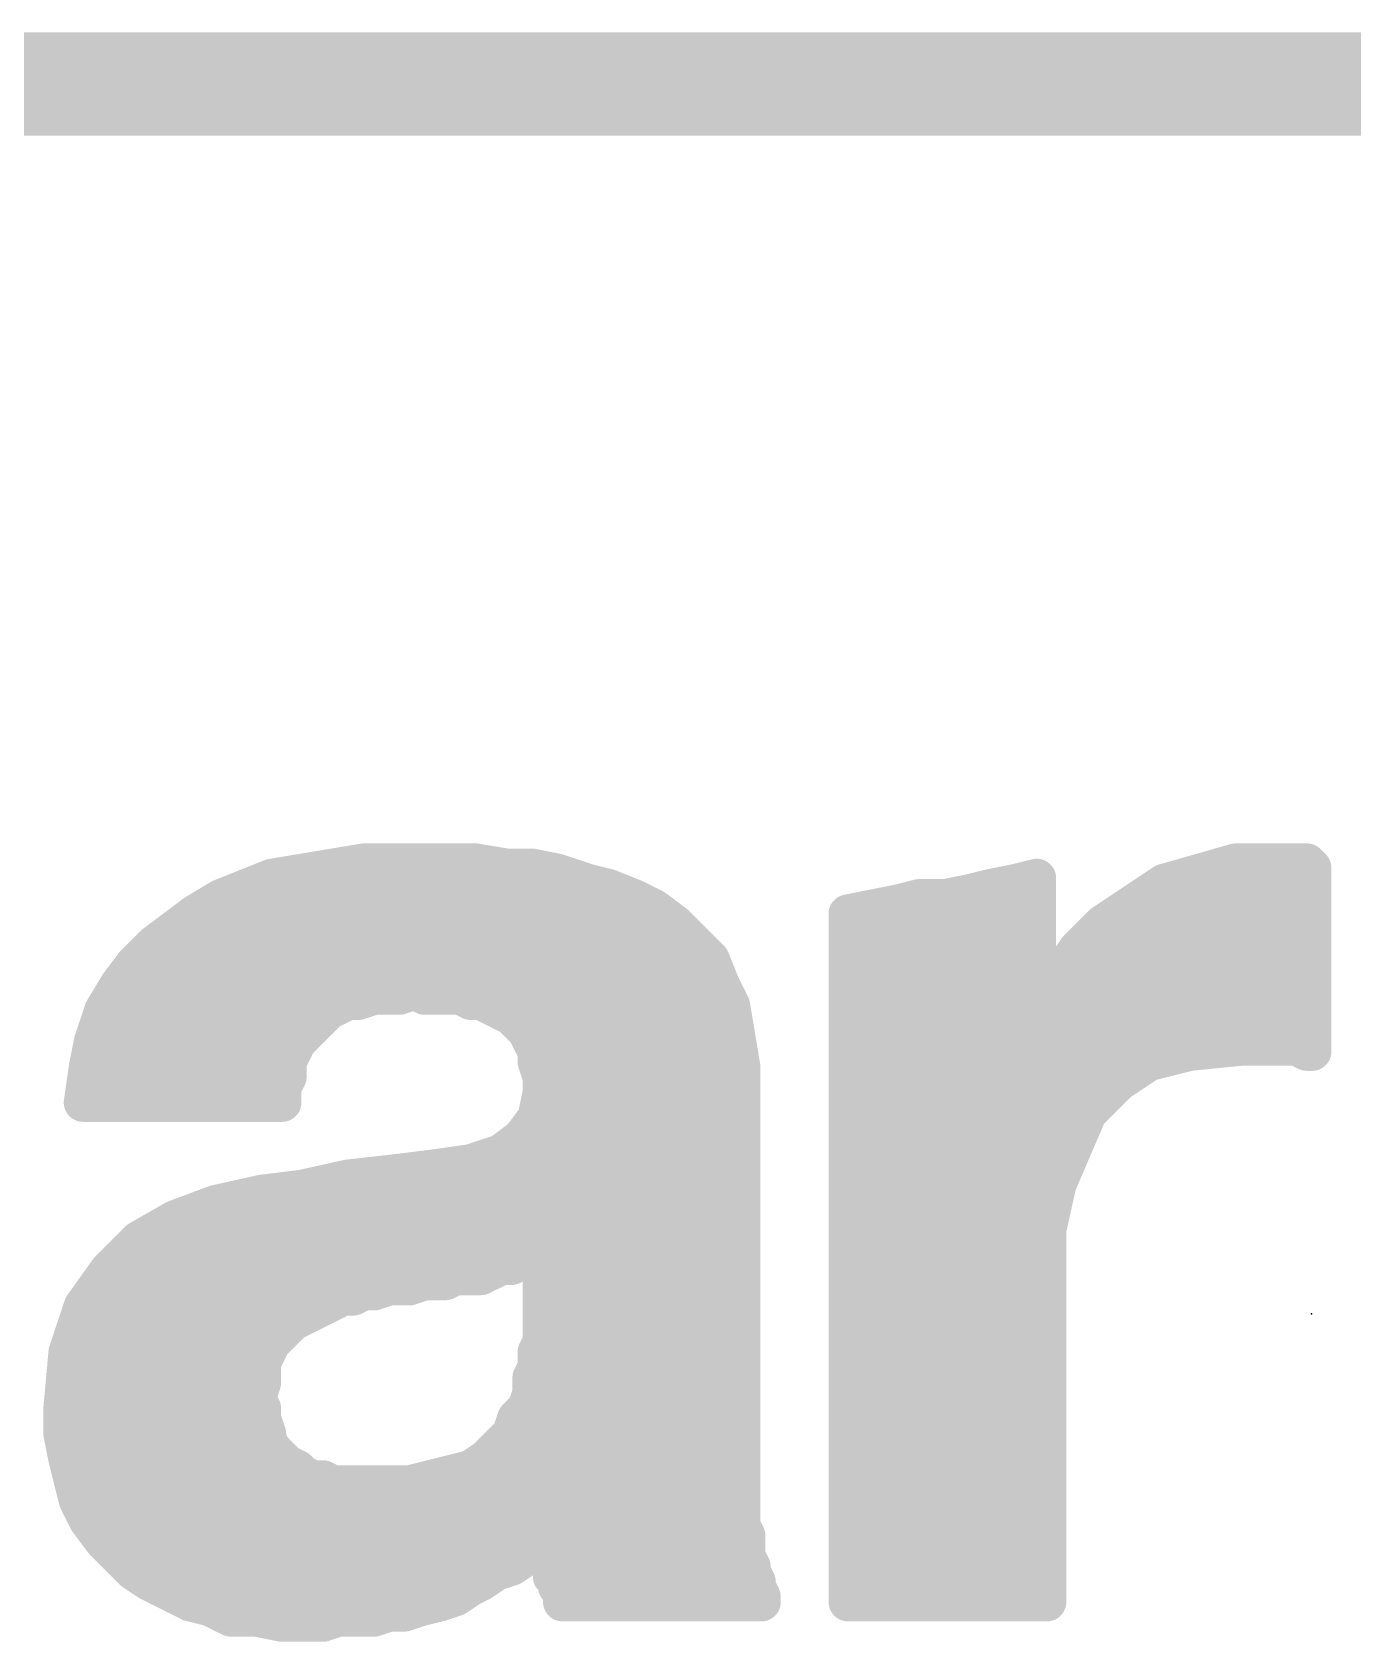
# Model space of a CAD drawing. Extents: x -33 to 53.6, y -19.6 to 58.5.
# Drawn here: x 8.921 to 11.511, y 55.364 to 58.522 of the extents above; entities that cross this region are included whole.
import ezdxf

# ---------------------------------------------------------------- set-up
doc = ezdxf.new("R2010")
doc.units = 0
for name, color, linetype in [('20', 31, 'CONTINUOUS'), ('21', 41, 'CONTINUOUS'), ('23', 53, 'CONTINUOUS')]:
    doc.layers.add(name, color=color, linetype=linetype)

msp = doc.modelspace()

# ---------------------------------------------------------------- linework, layer by layer
at = {"layer": '20', "const_width": 0.2032}
msp.add_lwpolyline([(20.32, 58.42), (2.54, 58.42)], dxfattribs=at)
at = {"layer": '21', "const_width": 0.0762}
for points in [[(9.391, 56.862), (9.571, 56.892)], [(9.571, 56.892), (9.791, 56.892)], [(9.791, 56.892), (9.851, 56.882)], [(9.851, 56.882), (9.901, 56.882)], [(9.901, 56.882), (9.951, 56.872)], [(9.951, 56.872), (10.011, 56.852)], [(11.141, 56.852), (11.281, 56.892)], [(11.281, 56.892), (11.421, 56.892)], [(11.421, 56.892), (11.431, 56.882)], [(11.431, 56.882), (11.431, 56.522)], [(9.291, 56.822), (9.391, 56.862)], [(9.349, 56.8452), (10.0382, 56.8452)], [(10.011, 56.852), (10.051, 56.842)], [(10.051, 56.842), (10.101, 56.822)], [(10.761, 56.832), (10.801, 56.842)], [(10.801, 56.842), (10.851, 56.852)], [(10.817, 56.8452), (10.891, 56.8452)], [(10.851, 56.852), (10.891, 56.862)], [(10.891, 56.862), (10.891, 56.592)], [(11.021, 56.772), (11.141, 56.852)], [(11.1308, 56.8452), (11.431, 56.8452)], [(9.241, 56.792), (9.291, 56.822)], [(10.101, 56.822), (10.141, 56.802)], [(10.141, 56.802), (10.181, 56.772)], [(10.521, 56.792), (10.621, 56.812)], [(10.621, 56.812), (10.661, 56.822)], [(10.661, 56.822), (10.711, 56.822)], [(10.711, 56.822), (10.761, 56.832)], [(9.161, 56.732), (9.241, 56.792)], [(10.181, 56.772), (10.251, 56.702)], [(10.521, 55.442), (10.521, 56.792)], [(10.971, 56.722), (11.021, 56.772)], [(9.2103, 56.769), (10.184, 56.769)], [(10.521, 56.769), (10.891, 56.769)], [(11.018, 56.769), (11.431, 56.769)], [(9.121, 56.692), (9.161, 56.732)], [(10.931, 56.662), (10.971, 56.722)], [(9.091, 56.652), (9.121, 56.692)], [(9.1218, 56.6928), (10.2547, 56.6928)], [(10.251, 56.702), (10.271, 56.652)], [(10.521, 56.6928), (10.891, 56.6928)], [(10.9515, 56.6928), (11.431, 56.6928)], [(9.061, 56.602), (9.091, 56.652)], [(10.271, 56.652), (10.291, 56.612)], [(10.901, 56.592), (10.931, 56.662)], [(9.0698, 56.6166), (9.5302, 56.6166)], [(9.541, 56.622), (9.501, 56.602)], [(9.561, 56.622), (9.541, 56.622)], [(9.591, 56.632), (9.561, 56.622)], [(9.641, 56.632), (9.591, 56.632)], [(9.671, 56.642), (9.641, 56.632)], [(9.691, 56.632), (9.671, 56.642)], [(9.761, 56.632), (9.691, 56.632)], [(9.781, 56.622), (9.761, 56.632)], [(9.801, 56.622), (9.781, 56.622)], [(9.861, 56.592), (9.801, 56.622)], [(9.8118, 56.6166), (10.2887, 56.6166)], [(10.291, 56.612), (10.311, 56.492)], [(10.521, 56.6166), (10.891, 56.6166)], [(10.9115, 56.6166), (11.431, 56.6166)], [(9.041, 56.542), (9.061, 56.602)], [(9.501, 56.602), (9.441, 56.542)], [(9.891, 56.562), (9.861, 56.592)], [(10.891, 56.592), (10.901, 56.592)], [(9.911, 56.522), (9.891, 56.562)], [(9.031, 56.492), (9.041, 56.542)], [(9.0407, 56.5404), (9.4402, 56.5404)], [(9.441, 56.542), (9.421, 56.502)], [(9.9018, 56.5404), (10.3029, 56.5404)], [(9.911, 56.502), (9.911, 56.522)], [(10.521, 56.5404), (11.431, 56.5404)], [(11.191, 56.522), (11.111, 56.502)], [(11.291, 56.532), (11.191, 56.522)], [(11.401, 56.532), (11.291, 56.532)], [(11.421, 56.522), (11.401, 56.532)], [(11.431, 56.522), (11.421, 56.522)], [(9.021, 56.422), (9.031, 56.492)], [(9.421, 56.502), (9.421, 56.472)], [(9.921, 56.472), (9.911, 56.502)], [(10.311, 56.492), (10.311, 55.592)], [(11.111, 56.502), (11.051, 56.462)], [(9.027, 56.4642), (9.4171, 56.4642)], [(9.421, 56.472), (9.411, 56.452)], [(9.921, 56.442), (9.921, 56.472)], [(9.921, 56.4642), (10.311, 56.4642)], [(10.521, 56.4642), (11.0543, 56.4642)], [(11.051, 56.462), (10.991, 56.402)], [(9.411, 56.422), (9.021, 56.422)], [(9.411, 56.452), (9.411, 56.422)], [(9.911, 56.392), (9.921, 56.442)], [(9.881, 56.352), (9.911, 56.392)], [(10.991, 56.402), (10.931, 56.262)], [(9.908, 56.388), (10.311, 56.388)], [(10.521, 56.388), (10.985, 56.388)], [(9.841, 56.322), (9.881, 56.352)], [(9.711, 56.292), (9.781, 56.302)], [(9.781, 56.302), (9.841, 56.322)], [(9.8104, 56.3118), (10.311, 56.3118)], [(10.521, 56.3118), (10.9523, 56.3118)], [(9.451, 56.252), (9.541, 56.272)], [(9.541, 56.272), (9.631, 56.282)], [(9.631, 56.282), (9.711, 56.292)], [(9.711, 56.292), (9.751, 56.082)], [(9.751, 56.082), (9.711, 56.292)], [(9.281, 56.222), (9.371, 56.242)], [(9.3422, 56.2356), (9.4572, 56.2356)], [(9.371, 56.242), (9.451, 56.252)], [(9.531, 56.042), (9.451, 56.252)], [(9.451, 56.252), (9.531, 56.042)], [(9.4573, 56.2356), (9.7217, 56.2356)], [(9.7217, 56.2356), (10.311, 56.2356)], [(10.521, 56.2356), (10.9251, 56.2356)], [(10.931, 56.262), (10.911, 56.172)], [(9.201, 56.192), (9.281, 56.222)], [(9.131, 56.152), (9.201, 56.192)], [(10.911, 56.172), (10.911, 55.442)], [(9.071, 56.092), (9.131, 56.152)], [(9.144, 56.1594), (9.4863, 56.1594)], [(9.4863, 56.1594), (9.7363, 56.1594)], [(9.7363, 56.1594), (10.311, 56.1594)], [(9.921, 56.142), (9.901, 56.132)], [(9.921, 55.952), (9.921, 56.142)], [(10.521, 56.1594), (10.911, 56.1594)], [(9.871, 56.112), (9.861, 56.102)], [(9.891, 56.122), (9.871, 56.112)], [(9.901, 56.132), (9.891, 56.122)], [(9.021, 56.022), (9.071, 56.092)], [(9.0647, 56.0832), (9.5153, 56.0832)], [(9.5153, 56.0832), (9.7508, 56.0832)], [(9.751, 56.082), (9.731, 56.072)], [(9.7508, 56.0832), (9.8034, 56.0832)], [(9.801, 56.082), (9.751, 56.082)], [(9.841, 56.102), (9.801, 56.082)], [(9.861, 56.102), (9.841, 56.102)], [(9.921, 56.0832), (10.311, 56.0832)], [(10.521, 56.0832), (10.911, 56.0832)], [(9.571, 56.052), (9.551, 56.042)], [(9.591, 56.052), (9.571, 56.052)], [(9.621, 56.062), (9.591, 56.052)], [(9.661, 56.062), (9.621, 56.062)], [(9.691, 56.072), (9.661, 56.062)], [(9.731, 56.072), (9.691, 56.072)], [(8.991, 55.932), (9.021, 56.022)], [(9.531, 56.042), (9.431, 55.992)], [(9.551, 56.042), (9.531, 56.042)], [(9.016, 56.007), (9.461, 56.007)], [(9.431, 55.992), (9.391, 55.952)], [(9.921, 56.007), (10.311, 56.007)], [(10.521, 56.007), (10.911, 56.007)], [(9.391, 55.952), (9.371, 55.912)], [(9.911, 55.932), (9.921, 55.952)], [(8.981, 55.822), (8.991, 55.932)], [(8.9909, 55.9308), (9.3804, 55.9308)], [(9.911, 55.902), (9.911, 55.932)], [(9.911, 55.9308), (10.311, 55.9308)], [(10.521, 55.9308), (10.911, 55.9308)], [(9.371, 55.912), (9.371, 55.872)], [(9.901, 55.882), (9.911, 55.902)], [(8.984, 55.8546), (9.3652, 55.8546)], [(9.371, 55.872), (9.361, 55.842)], [(9.901, 55.852), (9.901, 55.882)], [(9.901, 55.8546), (10.311, 55.8546)], [(10.521, 55.8546), (10.911, 55.8546)], [(8.981, 55.772), (8.981, 55.822)], [(9.361, 55.842), (9.371, 55.822)], [(9.371, 55.822), (9.371, 55.802)], [(9.871, 55.802), (9.891, 55.822)], [(9.891, 55.822), (9.901, 55.852)], [(9.371, 55.802), (9.381, 55.772)], [(9.861, 55.772), (9.871, 55.802)], [(8.981, 55.7784), (9.3789, 55.7784)], [(8.991, 55.722), (8.981, 55.772)], [(9.381, 55.772), (9.381, 55.762)], [(9.381, 55.762), (9.391, 55.742)], [(9.811, 55.722), (9.861, 55.772)], [(9.8631, 55.7784), (10.311, 55.7784)], [(10.521, 55.7784), (10.911, 55.7784)], [(9.391, 55.742), (9.421, 55.712)], [(9.011, 55.642), (8.991, 55.722)], [(8.996, 55.7022), (9.4406, 55.7022)], [(9.421, 55.712), (9.441, 55.702)], [(9.441, 55.702), (9.451, 55.692)], [(9.661, 55.672), (9.781, 55.702)], [(9.781, 55.702), (9.811, 55.722)], [(9.7813, 55.7022), (10.311, 55.7022)], [(10.521, 55.7022), (10.911, 55.7022)], [(9.451, 55.692), (9.471, 55.682)], [(9.471, 55.682), (9.491, 55.682)], [(9.491, 55.682), (9.511, 55.672)], [(9.511, 55.672), (9.661, 55.672)], [(9.031, 55.602), (9.011, 55.642)], [(9.019, 55.626), (10.311, 55.626)], [(9.061, 55.562), (9.031, 55.602)], [(10.521, 55.626), (10.911, 55.626)], [(9.931, 55.582), (9.911, 55.562)], [(9.931, 55.562), (9.931, 55.582)], [(10.311, 55.592), (10.321, 55.572)], [(10.321, 55.572), (10.321, 55.532)], [(9.121, 55.502), (9.061, 55.562)], [(9.0732, 55.5498), (9.9029, 55.5498)], [(9.911, 55.562), (9.891, 55.532)], [(9.941, 55.552), (9.931, 55.562)], [(9.941, 55.492), (9.941, 55.552)], [(9.941, 55.5498), (10.321, 55.5498)], [(10.521, 55.5498), (10.911, 55.5498)], [(9.861, 55.512), (9.831, 55.502)], [(9.891, 55.532), (9.861, 55.512)], [(10.321, 55.532), (10.331, 55.512)], [(10.331, 55.512), (10.331, 55.502)], [(9.151, 55.482), (9.121, 55.502)], [(9.231, 55.442), (9.151, 55.482)], [(9.801, 55.482), (9.781, 55.472)], [(9.831, 55.502), (9.801, 55.482)], [(9.951, 55.482), (9.941, 55.492)], [(9.951, 55.472), (9.951, 55.482)], [(10.331, 55.502), (10.341, 55.482)], [(10.341, 55.482), (10.341, 55.472)], [(9.1678, 55.4736), (9.7842, 55.4736)], [(9.751, 55.452), (9.721, 55.442)], [(9.781, 55.472), (9.751, 55.452)], [(9.951, 55.4736), (10.341, 55.4736)], [(9.961, 55.462), (9.951, 55.472)], [(9.961, 55.442), (9.961, 55.462)], [(10.341, 55.472), (10.351, 55.452)], [(10.351, 55.452), (10.351, 55.442)], [(10.521, 55.4736), (10.911, 55.4736)], [(9.271, 55.432), (9.231, 55.442)], [(9.311, 55.412), (9.271, 55.432)], [(9.361, 55.412), (9.311, 55.412)], [(9.411, 55.402), (9.361, 55.412)], [(9.521, 55.412), (9.491, 55.402)], [(9.591, 55.412), (9.521, 55.412)], [(9.621, 55.422), (9.591, 55.412)], [(9.651, 55.422), (9.621, 55.422)], [(9.681, 55.432), (9.651, 55.422)], [(9.721, 55.442), (9.681, 55.432)], [(10.351, 55.442), (9.961, 55.442)], [(10.911, 55.442), (10.521, 55.442)], [(9.491, 55.402), (9.411, 55.402)]]:
    msp.add_lwpolyline(points, dxfattribs=at)
at = {"layer": '21', "const_width": 0.0381}
for points in [[(9.571, 56.9111, 1), (9.571, 56.873)], [(9.5741, 56.8732, 1), (9.5679, 56.9108)], [(9.7941, 56.9108, 1), (9.7879, 56.8732)], [(9.791, 56.873, 1), (9.791, 56.9111)], [(9.851, 56.9011, 1), (9.851, 56.863)], [(9.8479, 56.8632, 1), (9.8541, 56.9008)], [(9.9047, 56.9007, 1), (9.8973, 56.8633)], [(9.901, 56.863, 1), (9.901, 56.9011)], [(9.957, 56.8901, 1), (9.945, 56.8539)], [(9.9473, 56.8533, 1), (9.9547, 56.8907)], [(11.281, 56.9111, 1), (11.281, 56.873)], [(11.2862, 56.8737, 1), (11.2758, 56.9103)], [(11.4345, 56.9055, 1), (11.4075, 56.8785)], [(11.4501, 56.882, 1), (11.412, 56.882)], [(11.4175, 56.8685, 1), (11.4445, 56.8955)], [(11.421, 56.873, 1), (11.421, 56.9111)], [(9.349, 56.8643, 1), (9.349, 56.8262)], [(9.3879, 56.8808, 1), (9.3941, 56.8432)], [(9.3981, 56.8443, 1), (9.3839, 56.8797)], [(10.0156, 56.8705, 1), (10.0064, 56.8335)], [(10.005, 56.8339, 1), (10.017, 56.8701)], [(10.0581, 56.8597, 1), (10.0439, 56.8243)], [(10.0382, 56.8262, 1), (10.0382, 56.8643)], [(10.0464, 56.8235, 1), (10.0556, 56.8605)], [(10.7973, 56.8607, 1), (10.8047, 56.8233)], [(10.8056, 56.8235, 1), (10.7964, 56.8605)], [(10.817, 56.8643, 1), (10.817, 56.8262)], [(10.8464, 56.8705, 1), (10.8556, 56.8335)], [(10.8547, 56.8333, 1), (10.8473, 56.8707)], [(10.9101, 56.862, 1), (10.872, 56.862)], [(10.8956, 56.8435, 1), (10.8864, 56.8805)], [(10.891, 56.8262, 1), (10.891, 56.8643)], [(11.1308, 56.8643, 1), (11.1308, 56.8262)], [(11.1358, 56.8703, 1), (11.1462, 56.8337)], [(11.1516, 56.8361, 1), (11.1304, 56.8679)], [(11.431, 56.8262, 1), (11.431, 56.8643)], [(9.2839, 56.8397, 1), (9.2981, 56.8043)], [(9.3008, 56.8057, 1), (9.2812, 56.8383)], [(10.1095, 56.839, 1), (10.0925, 56.805)], [(10.0939, 56.8043, 1), (10.1081, 56.8397)], [(10.1524, 56.8172, 1), (10.1296, 56.7868)], [(10.6164, 56.8305, 1), (10.6256, 56.7935)], [(10.6247, 56.7933, 1), (10.6173, 56.8307)], [(10.661, 56.8411, 1), (10.661, 56.803)], [(10.6656, 56.8035, 1), (10.6564, 56.8405)], [(10.7073, 56.8407, 1), (10.7147, 56.8033)], [(10.711, 56.803, 1), (10.711, 56.8411)], [(10.7564, 56.8505, 1), (10.7656, 56.8135)], [(10.7647, 56.8133, 1), (10.7573, 56.8507)], [(9.2312, 56.8083, 1), (9.2508, 56.7757)], [(9.2524, 56.7768, 1), (9.2296, 56.8072)], [(10.1325, 56.785, 1), (10.1495, 56.819)], [(10.1945, 56.7855, 1), (10.1675, 56.7585)], [(10.5173, 56.8107, 1), (10.5247, 56.7733)], [(10.5401, 56.792, 1), (10.502, 56.792)], [(11.0345, 56.7585, 1), (11.0075, 56.7855)], [(9.2103, 56.7881, 1), (9.2103, 56.75)], [(10.1696, 56.7568, 1), (10.1924, 56.7872)], [(10.184, 56.75, 1), (10.184, 56.7881)], [(10.521, 56.7881, 1), (10.521, 56.75)], [(10.891, 56.75, 1), (10.891, 56.7881)], [(11.018, 56.7881, 1), (11.018, 56.75)], [(11.0104, 56.7879, 1), (11.0316, 56.7561)], [(11.431, 56.75, 1), (11.431, 56.7881)], [(9.1496, 56.7472, 1), (9.1724, 56.7168)], [(9.1745, 56.7185, 1), (9.1475, 56.7455)], [(10.9575, 56.7355, 1), (10.9845, 56.7085)], [(10.9869, 56.7114, 1), (10.9551, 56.7326)], [(9.1075, 56.7055, 1), (9.1345, 56.6785)], [(9.1218, 56.7119, 1), (9.1218, 56.6738)], [(9.1362, 56.6806, 1), (9.1058, 56.7034)], [(10.2687, 56.7091, 1), (10.2333, 56.6949)], [(10.2375, 56.6885, 1), (10.2645, 56.7155)], [(10.2547, 56.6738, 1), (10.2547, 56.7119)], [(10.521, 56.7119, 1), (10.521, 56.6738)], [(10.891, 56.6738, 1), (10.891, 56.7119)], [(10.9515, 56.7119, 1), (10.9515, 56.6738)], [(11.431, 56.6738, 1), (11.431, 56.7119)], [(9.0758, 56.6634, 1), (9.1062, 56.6406)], [(9.1073, 56.6422, 1), (9.0747, 56.6618)], [(10.288, 56.6605, 1), (10.254, 56.6435)], [(10.9151, 56.6726, 1), (10.9469, 56.6514)], [(10.9485, 56.6545, 1), (10.9135, 56.6695)], [(9.0698, 56.6357, 1), (9.0698, 56.5976)], [(9.541, 56.641, 1), (9.541, 56.6029)], [(9.5302, 56.5976, 1), (9.5302, 56.6357)], [(9.5495, 56.605, 1), (9.5325, 56.639)], [(9.555, 56.6401, 1), (9.567, 56.6039)], [(9.561, 56.6029, 1), (9.561, 56.641)], [(9.591, 56.6511, 1), (9.591, 56.613)], [(9.597, 56.6139, 1), (9.585, 56.6501)], [(9.635, 56.6501, 1), (9.647, 56.6139)], [(9.641, 56.613, 1), (9.641, 56.6511)], [(9.6795, 56.659, 1), (9.6625, 56.625)], [(9.677, 56.6239, 1), (9.665, 56.6601)], [(9.691, 56.6511, 1), (9.691, 56.613)], [(9.6825, 56.615, 1), (9.6995, 56.649)], [(9.7695, 56.649, 1), (9.7525, 56.615)], [(9.761, 56.613, 1), (9.761, 56.6511)], [(9.781, 56.641, 1), (9.781, 56.6029)], [(9.7725, 56.605, 1), (9.7895, 56.639)], [(9.8095, 56.639, 1), (9.7925, 56.605)], [(9.8118, 56.6357, 1), (9.8118, 56.5976)], [(9.801, 56.6029, 1), (9.801, 56.641)], [(10.2533, 56.6449, 1), (10.2887, 56.6591)], [(10.3098, 56.6151, 1), (10.2722, 56.6089)], [(10.2887, 56.5976, 1), (10.2887, 56.6357)], [(10.521, 56.6357, 1), (10.521, 56.5976)], [(10.891, 56.5976, 1), (10.891, 56.6357)], [(10.9115, 56.6357, 1), (10.9115, 56.5976)], [(11.431, 56.5976, 1), (11.431, 56.6357)], [(9.0447, 56.6118, 1), (9.0773, 56.5922)], [(9.0791, 56.596, 1), (9.0429, 56.608)], [(9.4925, 56.619, 1), (9.5095, 56.585)], [(9.5145, 56.5885, 1), (9.4875, 56.6155)], [(9.8745, 56.6055, 1), (9.8475, 56.5785)], [(9.8525, 56.575, 1), (9.8695, 56.609)], [(10.274, 56.6035, 1), (10.308, 56.6205)], [(10.891, 56.6111, 1), (10.891, 56.573)], [(10.8835, 56.5995, 1), (10.9185, 56.5845)], [(10.901, 56.573, 1), (10.901, 56.6111)], [(9.908, 56.5705, 1), (9.874, 56.5535)], [(9.8775, 56.5485, 1), (9.9045, 56.5755)], [(10.872, 56.592, 1), (10.9101, 56.592)], [(9.0407, 56.5595, 1), (9.0407, 56.5214)], [(9.0229, 56.548, 1), (9.0591, 56.536)], [(9.0597, 56.5383, 1), (9.0223, 56.5457)], [(9.4275, 56.5555, 1), (9.4545, 56.5285)], [(9.458, 56.5335, 1), (9.424, 56.5505)], [(9.4402, 56.5214, 1), (9.4402, 56.5595)], [(9.9018, 56.5595, 1), (9.9018, 56.5214)], [(9.93, 56.522, 1), (9.8919, 56.522)], [(10.3029, 56.5214, 1), (10.3029, 56.5595)], [(10.521, 56.5595, 1), (10.521, 56.5214)], [(11.1891, 56.541, 1), (11.1929, 56.503)], [(11.1956, 56.5035, 1), (11.1864, 56.5405)], [(11.291, 56.5511, 1), (11.291, 56.513)], [(11.2929, 56.513, 1), (11.2891, 56.551)], [(11.4095, 56.549, 1), (11.3925, 56.515)], [(11.401, 56.513, 1), (11.401, 56.5511)], [(11.421, 56.5411, 1), (11.421, 56.503)], [(11.4125, 56.505, 1), (11.4295, 56.539)], [(11.431, 56.5214, 1), (11.431, 56.5595)], [(11.431, 56.503, 1), (11.431, 56.5411)], [(9.0499, 56.4893, 1), (9.0121, 56.4947)], [(9.4401, 56.502, 1), (9.402, 56.502)], [(9.404, 56.5105, 1), (9.438, 56.4935)], [(9.9291, 56.508, 1), (9.8929, 56.496)], [(9.894, 56.5135, 1), (9.928, 56.5305)], [(10.33, 56.492, 1), (10.2919, 56.492)], [(11.1064, 56.5205, 1), (11.1156, 56.4835)], [(11.1216, 56.4861, 1), (11.1004, 56.5179)], [(11.412, 56.522, 1), (11.4501, 56.522)], [(9.027, 56.4833, 1), (9.027, 56.4452)], [(9.0123, 56.4957, 1), (9.0497, 56.4883)], [(9.438, 56.4635, 1), (9.404, 56.4805)], [(9.4171, 56.4452, 1), (9.4171, 56.4833)], [(9.8919, 56.502, 1), (9.93, 56.502)], [(9.9401, 56.472, 1), (9.902, 56.472)], [(9.921, 56.4833, 1), (9.921, 56.4452)], [(9.9029, 56.466, 1), (9.9391, 56.478)], [(10.2922, 56.4889, 1), (10.3298, 56.4951)], [(10.311, 56.4452, 1), (10.311, 56.4833)], [(10.521, 56.4833, 1), (10.521, 56.4452)], [(11.0404, 56.4779, 1), (11.0616, 56.4461)], [(11.0645, 56.4485, 1), (11.0375, 56.4755)], [(11.0543, 56.4452, 1), (11.0543, 56.4833)], [(9.021, 56.4411, 1), (9.021, 56.403)], [(9.43, 56.452, 1), (9.3919, 56.452)], [(9.394, 56.4605, 1), (9.428, 56.4435)], [(9.402, 56.472, 1), (9.4401, 56.472)], [(9.411, 56.403, 1), (9.411, 56.4411)], [(9.902, 56.442, 1), (9.9401, 56.442)], [(9.9397, 56.4383, 1), (9.9023, 56.4457)], [(9.0021, 56.4247, 1), (9.0399, 56.4193)], [(9.3919, 56.422, 1), (9.43, 56.422)], [(9.9262, 56.3806, 1), (9.8958, 56.4034)], [(10.9775, 56.4155, 1), (11.0045, 56.3885)], [(11.0085, 56.3945, 1), (10.9735, 56.4095)], [(9.908, 56.4071, 1), (9.908, 56.369)], [(9.8923, 56.3957, 1), (9.9297, 56.3883)], [(10.311, 56.369, 1), (10.311, 56.4071)], [(10.521, 56.4071, 1), (10.521, 56.369)], [(10.985, 56.369, 1), (10.985, 56.4071)], [(9.8658, 56.3634, 1), (9.8962, 56.3406)], [(9.8924, 56.3368, 1), (9.8696, 56.3672)], [(9.775, 56.3201, 1), (9.787, 56.2839)], [(9.7837, 56.2831, 1), (9.7783, 56.3209)], [(9.8104, 56.3309, 1), (9.8104, 56.2928)], [(9.8296, 56.3372, 1), (9.8524, 56.3068)], [(9.847, 56.3039, 1), (9.835, 56.3401)], [(10.311, 56.2928, 1), (10.311, 56.3309)], [(10.521, 56.3309, 1), (10.521, 56.2928)], [(10.9523, 56.2928, 1), (10.9523, 56.3309)], [(9.5389, 56.2909, 1), (9.5431, 56.2531)], [(9.5451, 56.2534, 1), (9.5369, 56.2906)], [(9.6286, 56.3009, 1), (9.6334, 56.2631)], [(9.6331, 56.2631, 1), (9.6289, 56.3009)], [(9.7297, 56.2956, 1), (9.6923, 56.2884)], [(9.7297, 56.2956, 1), (9.6923, 56.2884)], [(9.7083, 56.3109, 1), (9.7137, 56.2731)], [(9.7134, 56.2731, 1), (9.7086, 56.3109)], [(9.3422, 56.2547, 1), (9.3422, 56.2166)], [(9.3686, 56.2609, 1), (9.3734, 56.2231)], [(9.3751, 56.2234, 1), (9.3669, 56.2606)], [(9.4688, 56.2588, 1), (9.4332, 56.2452)], [(9.4688, 56.2588, 1), (9.4332, 56.2452)], [(9.4469, 56.2706, 1), (9.4551, 56.2334)], [(9.4573, 56.2547, 1), (9.4573, 56.2166)], [(9.4534, 56.2331, 1), (9.4486, 56.2709)], [(9.4572, 56.2166, 1), (9.4572, 56.2547)], [(9.7217, 56.2547, 1), (9.7217, 56.2166)], [(9.7217, 56.2166, 1), (9.7217, 56.2547)], [(10.311, 56.2166, 1), (10.311, 56.2547)], [(10.521, 56.2547, 1), (10.521, 56.2166)], [(10.9135, 56.2695, 1), (10.9485, 56.2545)], [(10.9496, 56.2579, 1), (10.9124, 56.2661)], [(10.9251, 56.2166, 1), (10.9251, 56.2547)], [(9.2769, 56.2406, 1), (9.2851, 56.2034)], [(9.2877, 56.2042, 1), (9.2743, 56.2398)], [(9.1943, 56.2098, 1), (9.2077, 56.1742)], [(9.2105, 56.1755, 1), (9.1915, 56.2085)], [(10.9301, 56.172, 1), (10.892, 56.172)], [(9.1215, 56.1685, 1), (9.1405, 56.1355)], [(9.1445, 56.1385, 1), (9.1175, 56.1655)], [(9.144, 56.1785, 1), (9.144, 56.1404)], [(9.4863, 56.1785, 1), (9.4863, 56.1404)], [(9.4863, 56.1404, 1), (9.4863, 56.1785)], [(9.7363, 56.1785, 1), (9.7363, 56.1404)], [(9.7363, 56.1404, 1), (9.7363, 56.1785)], [(9.9401, 56.142, 1), (9.902, 56.142)], [(9.9295, 56.125, 1), (9.9125, 56.159)], [(10.311, 56.1404, 1), (10.311, 56.1785)], [(10.521, 56.1785, 1), (10.521, 56.1404)], [(10.8924, 56.1761, 1), (10.9296, 56.1679)], [(10.911, 56.1404, 1), (10.911, 56.1785)], [(9.8625, 56.129, 1), (9.8795, 56.095)], [(9.8845, 56.0985, 1), (9.8575, 56.1255)], [(9.8775, 56.1355, 1), (9.9045, 56.1085)], [(9.8925, 56.149, 1), (9.9095, 56.115)], [(9.8995, 56.105, 1), (9.8825, 56.139)], [(9.9145, 56.1185, 1), (9.8875, 56.1455)], [(9.0647, 56.1023, 1), (9.0647, 56.0642)], [(9.0575, 56.1055, 1), (9.0845, 56.0785)], [(9.0865, 56.0809, 1), (9.0555, 56.1031)], [(9.5153, 56.1023, 1), (9.5153, 56.0642)], [(9.5153, 56.0642, 1), (9.5153, 56.1023)], [(9.7508, 56.1023, 1), (9.7508, 56.0642)], [(9.751, 56.1011, 1), (9.751, 56.063)], [(9.7595, 56.065, 1), (9.7425, 56.099)], [(9.7508, 56.0642, 1), (9.7508, 56.1023)], [(9.7925, 56.099, 1), (9.8095, 56.065)], [(9.801, 56.063, 1), (9.801, 56.1011)], [(9.8034, 56.0642, 1), (9.8034, 56.1023)], [(9.841, 56.1211, 1), (9.841, 56.083)], [(9.8495, 56.085, 1), (9.8325, 56.119)], [(9.8475, 56.1155, 1), (9.8745, 56.0885)], [(9.861, 56.083, 1), (9.861, 56.1211)], [(9.921, 56.1023, 1), (9.921, 56.0642)], [(10.311, 56.0642, 1), (10.311, 56.1023)], [(10.521, 56.1023, 1), (10.521, 56.0642)], [(10.911, 56.0642, 1), (10.911, 56.1023)], [(9.571, 56.071, 1), (9.571, 56.0329)], [(9.5795, 56.035, 1), (9.5625, 56.069)], [(9.585, 56.0701, 1), (9.597, 56.0339)], [(9.591, 56.0329, 1), (9.591, 56.071)], [(9.621, 56.0811, 1), (9.621, 56.043)], [(9.627, 56.0439, 1), (9.615, 56.0801)], [(9.655, 56.0801, 1), (9.667, 56.0439)], [(9.661, 56.043, 1), (9.661, 56.0811)], [(9.691, 56.0911, 1), (9.691, 56.053)], [(9.697, 56.0539, 1), (9.685, 56.0901)], [(9.7225, 56.089, 1), (9.7395, 56.055)], [(9.731, 56.053, 1), (9.731, 56.0911)], [(9.7323, 56.0784, 1), (9.7697, 56.0856)], [(9.7323, 56.0784, 1), (9.7697, 56.0856)], [(9.0055, 56.0331, 1), (9.0365, 56.0109)], [(9.0391, 56.016, 1), (9.0029, 56.028)], [(9.531, 56.0611, 1), (9.531, 56.023)], [(9.5132, 56.0352, 1), (9.5488, 56.0488)], [(9.5132, 56.0352, 1), (9.5488, 56.0488)], [(9.5395, 56.025, 1), (9.5225, 56.059)], [(9.5425, 56.059, 1), (9.5595, 56.025)], [(9.551, 56.023, 1), (9.551, 56.0611)], [(9.016, 56.0261, 1), (9.016, 55.988)], [(9.4225, 56.009, 1), (9.4395, 55.975)], [(9.4445, 55.9785, 1), (9.4175, 56.0055)], [(9.461, 55.988, 1), (9.461, 56.0261)], [(9.921, 56.0261, 1), (9.921, 55.988)], [(10.311, 55.988, 1), (10.311, 56.0261)], [(10.521, 56.0261, 1), (10.521, 55.988)], [(10.911, 55.988, 1), (10.911, 56.0261)], [(9.408, 55.9435, 1), (9.374, 55.9605)], [(9.938, 55.9435, 1), (9.904, 55.9605)], [(8.9909, 55.9499, 1), (8.9909, 55.9118)], [(9.01, 55.9303, 1), (8.972, 55.9337)], [(8.9729, 55.938, 1), (9.0091, 55.926)], [(9.3775, 55.9655, 1), (9.4045, 55.9385)], [(9.3804, 55.9118, 1), (9.3804, 55.9499)], [(9.93, 55.932, 1), (9.8919, 55.932)], [(9.911, 55.9499, 1), (9.911, 55.9118)], [(9.894, 55.9405, 1), (9.928, 55.9235)], [(9.902, 55.952, 1), (9.9401, 55.952)], [(10.311, 55.9118, 1), (10.311, 55.9499)], [(10.521, 55.9499, 1), (10.521, 55.9118)], [(10.911, 55.9118, 1), (10.911, 55.9499)], [(9.354, 55.9205, 1), (9.388, 55.9035)], [(9.3901, 55.912, 1), (9.352, 55.912)], [(9.928, 55.8935, 1), (9.894, 55.9105)], [(8.984, 55.8737, 1), (8.984, 55.8356)], [(9.3891, 55.866, 1), (9.3529, 55.878)], [(9.3652, 55.8356, 1), (9.3652, 55.8737)], [(9.92, 55.882, 1), (9.8819, 55.882)], [(9.884, 55.8905, 1), (9.918, 55.8735)], [(9.901, 55.8737, 1), (9.901, 55.8356)], [(9.8919, 55.902, 1), (9.93, 55.902)], [(10.311, 55.8356, 1), (10.311, 55.8737)], [(10.521, 55.8737, 1), (10.521, 55.8356)], [(10.911, 55.8356, 1), (10.911, 55.8737)], [(9, 55.822, 1), (8.9619, 55.822)], [(9.378, 55.8505, 1), (9.344, 55.8335)], [(9.3429, 55.848, 1), (9.3791, 55.836)], [(9.352, 55.872, 1), (9.3901, 55.872)], [(9.3901, 55.822, 1), (9.352, 55.822)], [(9.9045, 55.8085, 1), (9.8775, 55.8355)], [(9.8819, 55.852, 1), (9.92, 55.852)], [(9.9191, 55.846, 1), (9.8829, 55.858)], [(8.962, 55.8237, 1), (9, 55.8203)], [(9.3891, 55.808, 1), (9.3529, 55.796)], [(9.354, 55.8135, 1), (9.388, 55.8305)], [(9.8575, 55.8155, 1), (9.8845, 55.7885)], [(9.8891, 55.796, 1), (9.8529, 55.808)], [(9.8729, 55.828, 1), (9.9091, 55.816)], [(8.981, 55.7975, 1), (8.981, 55.7594)], [(8.9997, 55.7757, 1), (8.9623, 55.7683)], [(9.352, 55.802, 1), (9.3901, 55.802)], [(9.398, 55.7705, 1), (9.364, 55.7535)], [(9.4001, 55.772, 1), (9.362, 55.772)], [(9.3629, 55.766, 1), (9.3991, 55.778)], [(9.3789, 55.7594, 1), (9.3789, 55.7975)], [(9.8429, 55.778, 1), (9.8791, 55.766)], [(9.8631, 55.7975, 1), (9.8631, 55.7594)], [(9.8745, 55.7585, 1), (9.8475, 55.7855)], [(10.311, 55.7594, 1), (10.311, 55.7975)], [(10.521, 55.7975, 1), (10.521, 55.7594)], [(10.911, 55.7594, 1), (10.911, 55.7975)], [(8.9619, 55.772, 1), (9, 55.772)], [(9.362, 55.762, 1), (9.4001, 55.762)], [(9.4045, 55.7555, 1), (9.3775, 55.7285)], [(9.374, 55.7335, 1), (9.408, 55.7505)], [(9.0095, 55.7266, 1), (8.9725, 55.7174)], [(8.9723, 55.7183, 1), (9.0097, 55.7257)], [(8.996, 55.7213, 1), (8.996, 55.6832)], [(9.4295, 55.729, 1), (9.4125, 55.695)], [(9.4075, 55.6985, 1), (9.4345, 55.7255)], [(9.4545, 55.7155, 1), (9.4275, 55.6885)], [(9.4325, 55.685, 1), (9.4495, 55.719)], [(9.4406, 55.6832, 1), (9.4406, 55.7213)], [(9.7704, 55.7179, 1), (9.7916, 55.6861)], [(9.7813, 55.7213, 1), (9.7813, 55.6832)], [(9.7856, 55.6835, 1), (9.7764, 55.7205)], [(9.7975, 55.7355, 1), (9.8245, 55.7085)], [(9.8216, 55.7061, 1), (9.8004, 55.7379)], [(10.311, 55.6832, 1), (10.311, 55.7213)], [(10.521, 55.7213, 1), (10.521, 55.6832)], [(10.911, 55.6832, 1), (10.911, 55.7213)], [(9.4595, 55.709, 1), (9.4425, 55.675)], [(9.4375, 55.6785, 1), (9.4645, 55.7055)], [(9.471, 55.7011, 1), (9.471, 55.663)], [(9.4625, 55.665, 1), (9.4795, 55.699)], [(9.4995, 55.699, 1), (9.4825, 55.665)], [(9.491, 55.663, 1), (9.491, 55.7011)], [(9.511, 55.6911, 1), (9.511, 55.653)], [(9.5025, 55.655, 1), (9.5195, 55.689)], [(9.6564, 55.6905, 1), (9.6656, 55.6535)], [(9.661, 55.653, 1), (9.661, 55.6911)], [(9.028, 55.6505, 1), (8.994, 55.6335)], [(8.9925, 55.6374, 1), (9.0295, 55.6466)], [(9.019, 55.6451, 1), (9.019, 55.607)], [(9.0462, 55.6134, 1), (9.0158, 55.5906)], [(10.311, 55.607, 1), (10.311, 55.6451)], [(10.521, 55.6451, 1), (10.521, 55.607)], [(10.911, 55.607, 1), (10.911, 55.6451)], [(9.014, 55.5935, 1), (9.048, 55.6105)], [(9.9501, 55.582, 1), (9.912, 55.582)], [(9.9445, 55.5685, 1), (9.9175, 55.5955)], [(10.328, 55.6005, 1), (10.294, 55.5835)], [(10.2919, 55.592, 1), (10.33, 55.592)], [(10.34, 55.572, 1), (10.3019, 55.572)], [(9.0745, 55.5755, 1), (9.0475, 55.5485)], [(9.0458, 55.5506, 1), (9.0762, 55.5734)], [(9.0732, 55.5689, 1), (9.0732, 55.5308)], [(9.8975, 55.5755, 1), (9.9245, 55.5485)], [(9.9269, 55.5514, 1), (9.8951, 55.5726)], [(9.9029, 55.5308, 1), (9.9029, 55.5689)], [(9.9445, 55.5755, 1), (9.9175, 55.5485)], [(9.912, 55.562, 1), (9.9501, 55.562)], [(9.941, 55.5689, 1), (9.941, 55.5308)], [(9.9601, 55.552, 1), (9.922, 55.552)], [(9.9275, 55.5385, 1), (9.9545, 55.5655)], [(10.304, 55.5635, 1), (10.338, 55.5805)], [(10.321, 55.5308, 1), (10.321, 55.5689)], [(10.521, 55.5689, 1), (10.521, 55.5308)], [(10.911, 55.5308, 1), (10.911, 55.5689)], [(9.8504, 55.5279, 1), (9.8716, 55.4961)], [(9.867, 55.4939, 1), (9.855, 55.5301)], [(9.8751, 55.5426, 1), (9.9069, 55.5214)], [(9.9016, 55.5161, 1), (9.8804, 55.5479)], [(10.3019, 55.532, 1), (10.34, 55.532)], [(10.338, 55.5405, 1), (10.304, 55.5235)], [(10.3501, 55.512, 1), (10.312, 55.512)], [(9.1316, 55.5179, 1), (9.1104, 55.4861)], [(9.1075, 55.4885, 1), (9.1345, 55.5155)], [(9.1595, 55.499, 1), (9.1425, 55.465)], [(9.1404, 55.4661, 1), (9.1616, 55.4979)], [(9.7904, 55.4979, 1), (9.8116, 55.4661)], [(9.8095, 55.465, 1), (9.7925, 55.499)], [(9.825, 55.5201, 1), (9.837, 55.4839)], [(9.8416, 55.4861, 1), (9.8204, 55.5179)], [(9.9545, 55.5055, 1), (9.9275, 55.4785)], [(9.9701, 55.482, 1), (9.932, 55.482)], [(9.9375, 55.4685, 1), (9.9645, 55.4955)], [(10.348, 55.5105, 1), (10.314, 55.4935)], [(10.312, 55.502, 1), (10.3501, 55.502)], [(10.314, 55.5035, 1), (10.348, 55.5205)], [(10.3601, 55.482, 1), (10.322, 55.482)], [(9.1678, 55.4927, 1), (9.1678, 55.4546)], [(9.7404, 55.4679, 1), (9.7616, 55.4361)], [(9.757, 55.4339, 1), (9.745, 55.4701)], [(9.7725, 55.489, 1), (9.7895, 55.455)], [(9.7916, 55.4561, 1), (9.7704, 55.4879)], [(9.7842, 55.4546, 1), (9.7842, 55.4927)], [(9.922, 55.492, 1), (9.9601, 55.492)], [(9.951, 55.4927, 1), (9.951, 55.4546)], [(9.9645, 55.4855, 1), (9.9375, 55.4585)], [(9.932, 55.472, 1), (9.9701, 55.472)], [(9.9801, 55.462, 1), (9.942, 55.462)], [(9.9475, 55.4485, 1), (9.9745, 55.4755)], [(10.358, 55.4805, 1), (10.324, 55.4635)], [(10.322, 55.472, 1), (10.3601, 55.472)], [(10.324, 55.4735, 1), (10.358, 55.4905)], [(10.3701, 55.452, 1), (10.332, 55.452)], [(10.341, 55.4546, 1), (10.341, 55.4927)], [(10.521, 55.4927, 1), (10.521, 55.4546)], [(10.911, 55.4546, 1), (10.911, 55.4927)], [(9.2356, 55.4605, 1), (9.2264, 55.4235)], [(9.2225, 55.425, 1), (9.2395, 55.459)], [(9.2795, 55.449, 1), (9.2625, 55.415)], [(9.2664, 55.4135, 1), (9.2756, 55.4505)], [(9.311, 55.4311, 1), (9.311, 55.393)], [(9.3647, 55.4307, 1), (9.3573, 55.3933)], [(9.361, 55.393, 1), (9.361, 55.4311)], [(9.521, 55.4311, 1), (9.521, 55.393)], [(9.527, 55.3939, 1), (9.515, 55.4301)], [(9.591, 55.393, 1), (9.591, 55.4311)], [(9.621, 55.4411, 1), (9.621, 55.403)], [(9.627, 55.4039, 1), (9.615, 55.4401)], [(9.645, 55.4401, 1), (9.657, 55.4039)], [(9.651, 55.403, 1), (9.651, 55.4411)], [(9.6764, 55.4505, 1), (9.6856, 55.4135)], [(9.687, 55.4139, 1), (9.675, 55.4501)], [(9.715, 55.4601, 1), (9.727, 55.4239)], [(9.7256, 55.4235, 1), (9.7164, 55.4605)], [(9.961, 55.4611, 1), (9.961, 55.423)], [(9.942, 55.442, 1), (9.9801, 55.442)], [(10.332, 55.442, 1), (10.3701, 55.442)], [(10.334, 55.4435, 1), (10.368, 55.4605)], [(10.351, 55.423, 1), (10.351, 55.4611)], [(10.521, 55.4611, 1), (10.521, 55.423)], [(10.502, 55.442, 1), (10.5401, 55.442)], [(10.892, 55.442, 1), (10.9301, 55.442)], [(10.911, 55.423, 1), (10.911, 55.4611)], [(9.3025, 55.395, 1), (9.3195, 55.429)], [(9.411, 55.4211, 1), (9.411, 55.383)], [(9.4073, 55.3833, 1), (9.4147, 55.4207)], [(9.485, 55.4201, 1), (9.497, 55.3839)], [(9.491, 55.383, 1), (9.491, 55.4211)], [(9.585, 55.4301, 1), (9.597, 55.3939)]]:
    msp.add_lwpolyline(points, format="xyb", dxfattribs=at)
at = {"layer": '23'}
msp.add_point((11.43, 56.007), dxfattribs=at)

doc.saveas('drawing.dxf')
